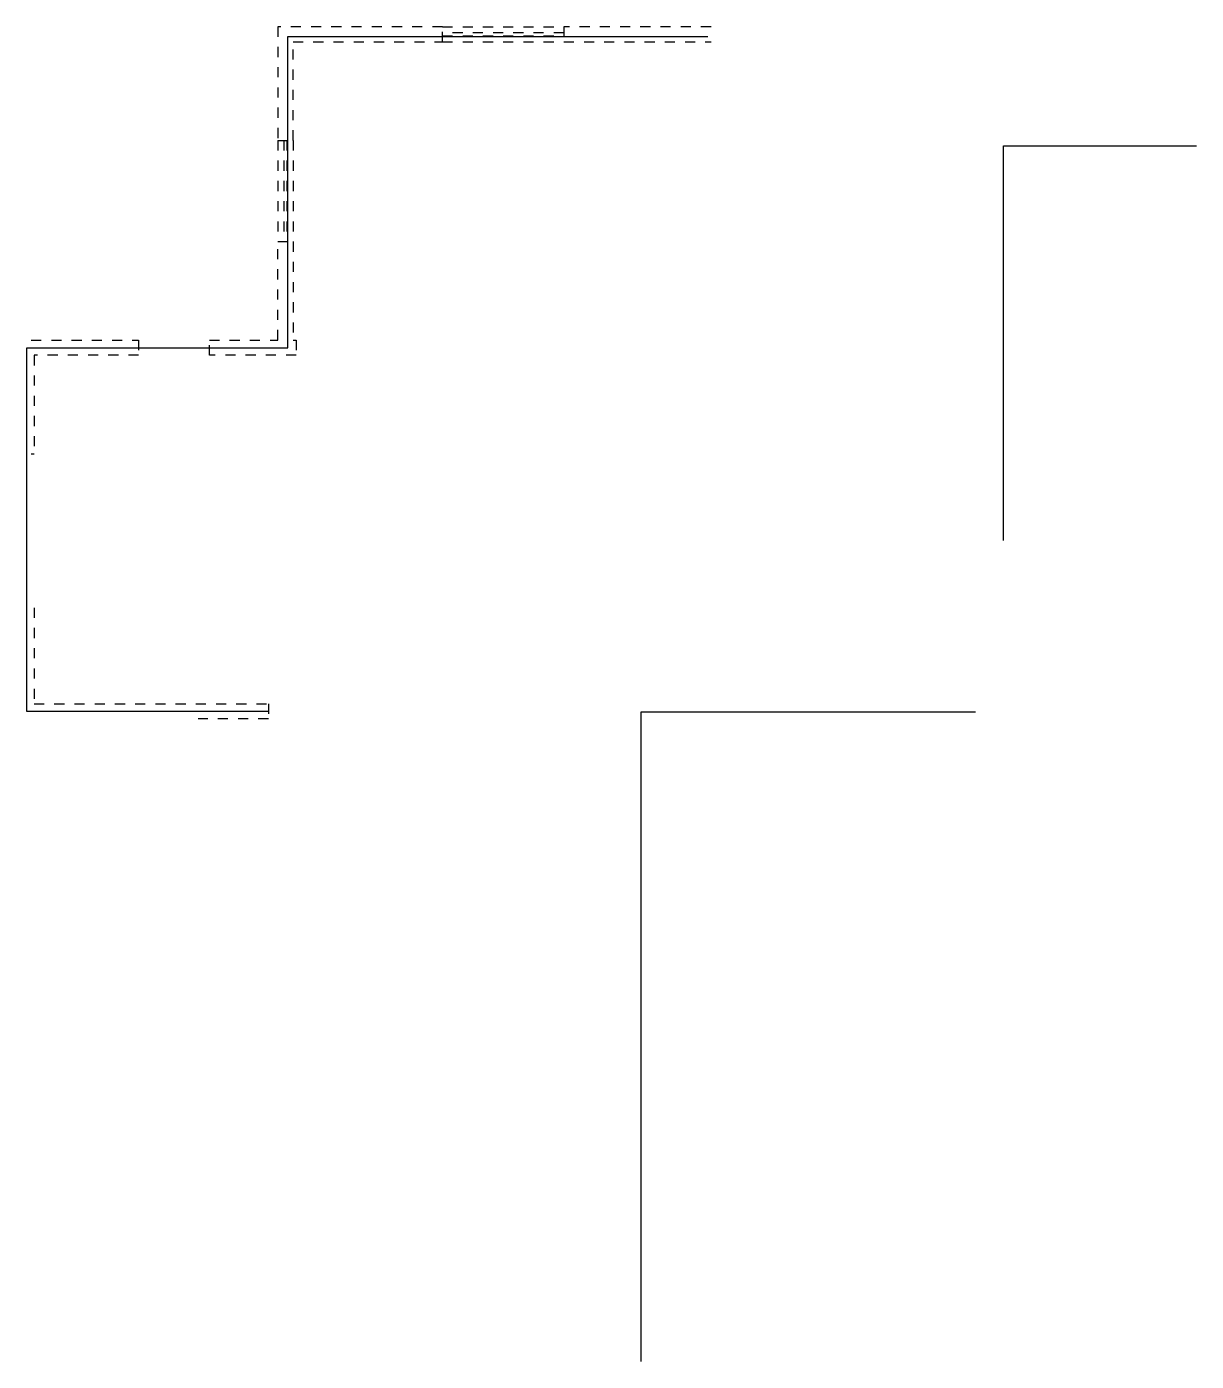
# Model space of a CAD drawing. Header units: millimetres. Extents: x 1974 to 2225, y 1614 to 1800.
# Drawn here: x 1974.22 to 1985.79, y 1625.81 to 1639 of the extents above; entities that cross this region are included whole.
import ezdxf

# ---------------------------------------------------------------- set-up
doc = ezdxf.new("R2010")
doc.units = ezdxf.units.MM
doc.header["$LTSCALE"] = 0.03
doc.linetypes.add('HIDDEN', pattern=[9.525, 6.35, -3.175])
doc.linetypes.add('HIDDEN2', pattern=[0.1875, 0.125, -0.0625])
doc.layers.add('Demolir', color=193, linetype='HIDDEN2')

msp = doc.modelspace()

# ---------------------------------------------------------------- linework, layer by layer
at = {"ltscale": 100}
for p, q in [((1976.806, 1635.83), (1976.806, 1638.905)), ((1976.806, 1638.905), (1980.959, 1638.905)), ((1983.886, 1633.923), (1983.886, 1637.827)), ((1983.886, 1637.827), (1985.792, 1637.827)), ((1974.222, 1632.235), (1974.222, 1635.83)), ((1974.222, 1635.83), (1976.806, 1635.83)), ((1976.613, 1632.235), (1974.222, 1632.235)), ((1980.3, 1625.809), (1980.3, 1632.23)), ((1980.3, 1632.23), (1983.608, 1632.23))]:
    msp.add_line(p, q, dxfattribs=at)
at = {"layer": 'Demolir', "linetype": 'HIDDEN', "ltscale": 0.3}
for p, q in [((1978.335, 1639.003), (1976.707, 1639.003)), ((1976.707, 1639.003), (1976.707, 1637.879)), ((1978.335, 1639.003), (1979.535, 1639.003)), ((1978.335, 1638.853), (1978.335, 1639.003)), ((1980.992, 1639.003), (1979.535, 1639.003)), ((1979.535, 1639.003), (1979.535, 1638.853)), ((1976.857, 1637.879), (1976.857, 1638.853)), ((1976.857, 1638.853), (1978.335, 1638.853)), ((1979.535, 1638.943), (1978.335, 1638.943)), ((1978.335, 1638.913), (1979.535, 1638.913)), ((1978.335, 1638.853), (1979.535, 1638.853)), ((1979.535, 1638.853), (1980.992, 1638.853)), ((1976.707, 1637.879), (1976.707, 1636.879)), ((1976.707, 1637.879), (1976.857, 1637.879)), ((1976.767, 1637.879), (1976.767, 1636.879)), ((1976.797, 1637.879), (1976.797, 1636.879)), ((1976.857, 1637.879), (1976.857, 1636.879)), ((1976.707, 1635.905), (1976.707, 1636.879)), ((1976.707, 1636.879), (1976.857, 1636.879)), ((1976.857, 1636.879), (1976.857, 1635.905)), ((1974.267, 1635.905), (1975.329, 1635.905)), ((1975.329, 1635.905), (1975.329, 1635.755)), ((1976.029, 1635.755), (1976.029, 1635.905)), ((1976.029, 1635.905), (1976.707, 1635.905)), ((1976.857, 1635.905), (1976.888, 1635.905)), ((1976.888, 1635.905), (1976.888, 1635.755)), ((1975.329, 1635.755), (1974.295, 1635.755)), ((1974.295, 1635.755), (1974.295, 1634.778)), ((1976.888, 1635.755), (1976.029, 1635.755)), ((1974.295, 1634.778), (1974.267, 1634.778)), ((1974.295, 1633.259), (1974.295, 1632.31)), ((1974.295, 1632.31), (1976.613, 1632.31)), ((1976.613, 1632.31), (1976.613, 1632.16)), ((1976.613, 1632.16), (1975.917, 1632.16))]:
    msp.add_line(p, q, dxfattribs=at)

doc.saveas('drawing.dxf')
